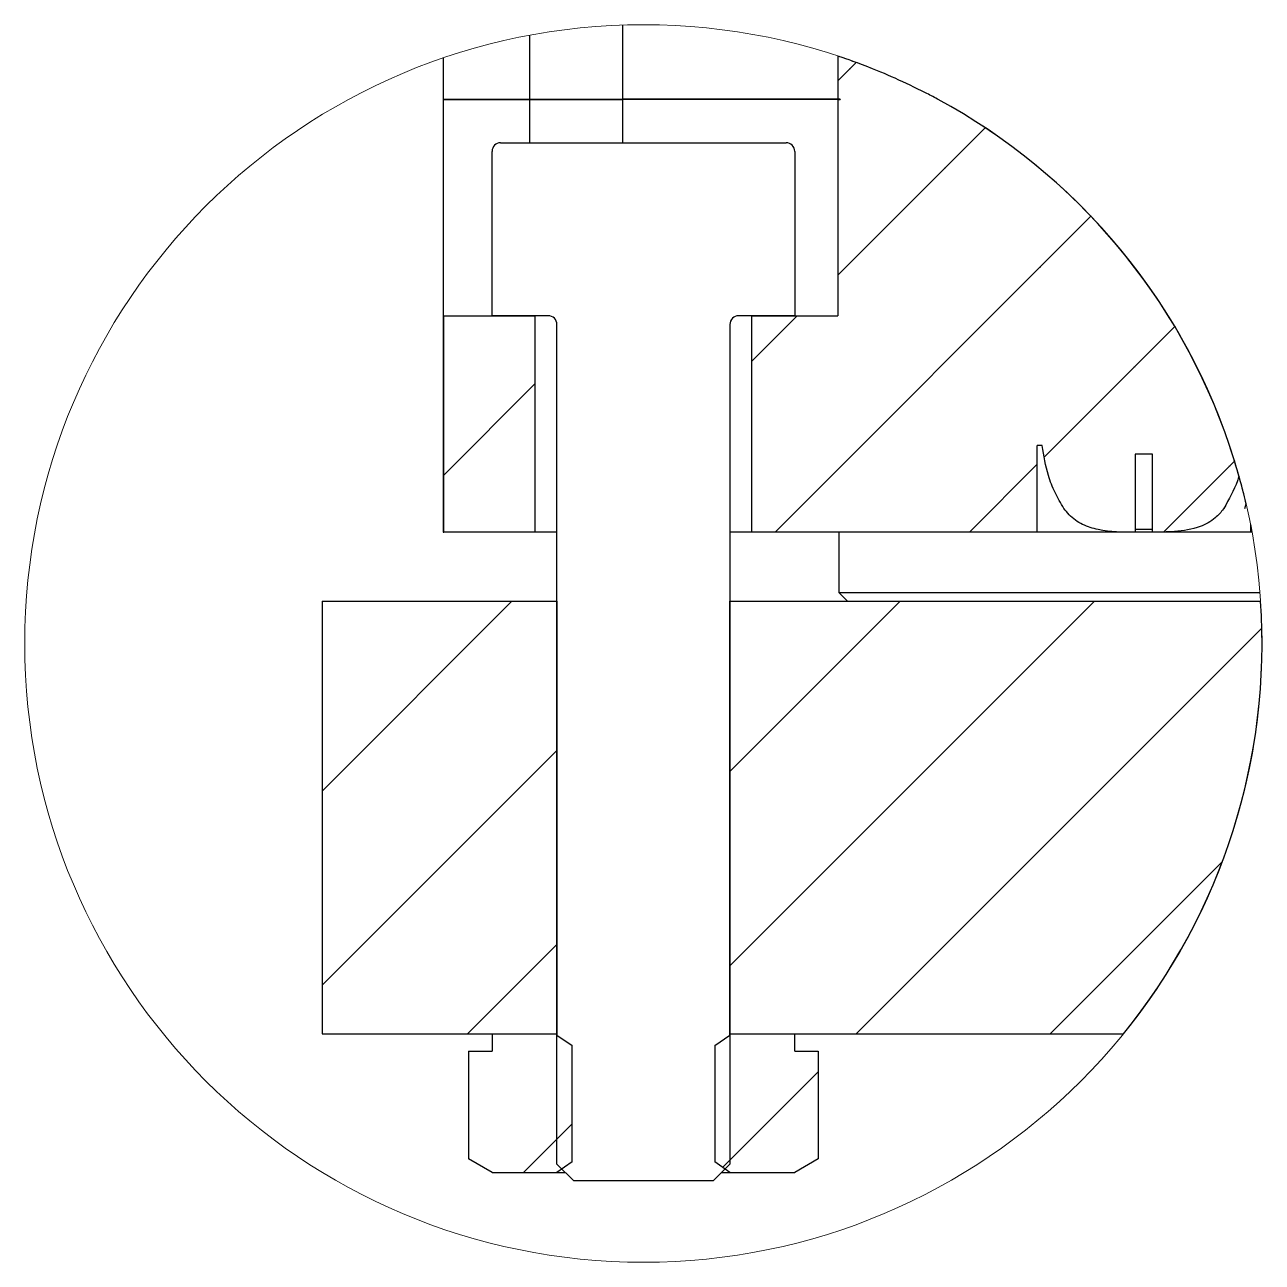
# Model space of a CAD drawing. Header units: millimetres. Extents: x 55 to 11032, y -227 to 3957.
# Drawn here: x 1240.33 to 1268.94, y 3604.57 to 3633.17 of the extents above; entities that cross this region are included whole.
import ezdxf

# ---------------------------------------------------------------- set-up
doc = ezdxf.new("R2010")
doc.units = ezdxf.units.MM
doc.header["$LTSCALE"] = 0.7
doc.layers.get('0').update_dxf_attribs({"color": 255})
pattern_1 = [(45, (-359.0187, 2826.4456), (-2.245064, 2.245064), [])]

msp = doc.modelspace()

# ---------------------------------------------------------------- hatches: boundary and pattern name
at = {"linetype": 'Continuous', "lineweight": 18}
h = msp.add_hatch(dxfattribs=at)
h.set_pattern_fill('ANSI31', style=0)
h.set_pattern_definition(pattern_1)
edge = h.paths.add_edge_path(flags=0)
edge.add_spline(control_points=[(1268.05, 3621.995), (1268.177, 3622.195), (1268.283, 3622.409), (1268.364, 3622.632), (1268.377, 3622.667), (1268.389, 3622.702), (1268.401, 3622.737)], knot_values=[0, 0, 0, 0, 0.00071, 0.00071, 0.00071, 0.000821, 0.000821, 0.000821, 0.000821], weights=[1, 1, 1, 1, 1, 1, 1], degree=3, periodic=0)
edge.add_arc((1254.63, 3618.872), 14.303, 15.681, 71.675)
edge.add_line((1259.127, 3632.449), (1259.127, 3631.457))
edge.add_line((1259.127, 3631.457), (1259.178, 3631.457))
edge.add_line((1259.178, 3631.457), (1259.178, 3631.447))
edge.add_line((1259.178, 3631.447), (1259.127, 3631.447))
edge.add_line((1259.127, 3631.447), (1259.127, 3626.447))
edge.add_line((1259.127, 3626.447), (1257.13, 3626.447))
edge.add_line((1257.13, 3626.447), (1257.13, 3621.447))
edge.add_line((1257.13, 3621.447), (1263.735, 3621.447))
edge.add_line((1263.735, 3621.447), (1263.735, 3623.447))
edge.add_line((1263.735, 3623.447), (1263.851, 3623.447))
edge.add_spline(control_points=[(1263.851, 3623.447), (1263.874, 3623.212), (1263.922, 3622.977), (1263.995, 3622.752), (1264.038, 3622.619), (1264.089, 3622.489), (1264.148, 3622.362), (1264.208, 3622.236), (1264.275, 3622.113), (1264.35, 3621.995)], knot_values=[0, 0, 0, 0, 0.00071, 0.00071, 0.00071, 0.001127, 0.001127, 0.001127, 0.001545, 0.001545, 0.001545, 0.001545], weights=[1, 1, 1, 1, 1, 1, 1, 1, 1, 1], degree=3, periodic=0)
edge.add_spline(control_points=[(1264.35, 3621.995), (1264.388, 3621.942), (1264.428, 3621.892), (1264.472, 3621.847), (1264.561, 3621.755), (1264.669, 3621.681), (1264.784, 3621.625), (1264.898, 3621.569), (1265.021, 3621.53), (1265.145, 3621.504), (1265.425, 3621.445), (1265.715, 3621.447), (1266, 3621.447)], knot_values=[0.007978, 0.007978, 0.007978, 0.007978, 0.008168, 0.008168, 0.008168, 0.008555, 0.008555, 0.008555, 0.008938, 0.008938, 0.008938, 0.009804, 0.009804, 0.009804, 0.009804], weights=[1, 1, 1, 1, 1, 1, 1, 1, 1, 1, 1, 1, 1], degree=3, periodic=0)
edge.add_line((1266, 3621.447), (1266, 3623.247))
edge.add_line((1266, 3623.247), (1266.4, 3623.247))
edge.add_line((1266.4, 3623.247), (1266.4, 3621.447))
edge.add_spline(control_points=[(1266.4, 3621.447), (1266.57, 3621.447), (1266.74, 3621.447), (1266.91, 3621.459), (1267.111, 3621.472), (1267.315, 3621.504), (1267.504, 3621.576), (1267.627, 3621.623), (1267.746, 3621.688), (1267.848, 3621.773), (1267.922, 3621.834), (1267.988, 3621.906), (1268.041, 3621.986), (1268.043, 3621.989), (1268.045, 3621.992), (1268.047, 3621.995)], knot_values=[0.0002, 0.0002, 0.0002, 0.0002, 0.000709, 0.000709, 0.000709, 0.001319, 0.001319, 0.001319, 0.001717, 0.001717, 0.001717, 0.002005, 0.002005, 0.002005, 0.002016, 0.002016, 0.002016, 0.002016], weights=[1, 1, 1, 1, 1, 1, 1, 1, 1, 1, 1, 1, 1, 1, 1, 1], degree=3, periodic=0)
h = msp.add_hatch(dxfattribs=at)
h.set_pattern_fill('ANSI31', style=0)
h.set_pattern_definition(pattern_1)
edge = h.paths.add_edge_path(flags=0)
edge.add_arc((1254.63, 3618.872), 14.303, 15.681, 71.675, ccw=False)
edge.add_spline(control_points=[(1268.401, 3622.737), (1268.458, 3622.535), (1268.502, 3622.359), (1268.531, 3622.241), (1268.551, 3622.159), (1268.563, 3622.103), (1268.568, 3622.082), (1268.573, 3622.061), (1268.57, 3622.075), (1268.559, 3622.12), (1268.549, 3622.164), (1268.532, 3622.238), (1268.508, 3622.332), (1268.482, 3622.437), (1268.448, 3622.57), (1268.406, 3622.717), (1268.347, 3622.932), (1268.27, 3623.184), (1268.182, 3623.447)], knot_values=[0, 0, 0, 0, 0.000851, 0.000851, 0.000851, 0.001436, 0.001436, 0.001436, 0.002023, 0.002023, 0.002023, 0.002582, 0.002582, 0.002582, 0.003203, 0.003203, 0.003203, 0.004113, 0.004113, 0.004113, 0.004113], weights=[1, 1, 1, 1, 1, 1, 1, 1, 1, 1, 1, 1, 1, 1, 1, 1, 1, 1, 1], degree=3, periodic=0)
edge.add_arc((1254.63, 3618.872), 14.303, 18.6562, 61.5481)
edge.add_arc((1254.63, 3618.872), 14.303, 61.5481, 61.6323)
edge.add_arc((1254.63, 3618.872), 14.303, 61.6323, 62.8802)
edge.add_spline(control_points=[(1261.15, 3631.602), (1260.918, 3631.721), (1260.679, 3631.835), (1260.453, 3631.936), (1260.226, 3632.037), (1260.007, 3632.127), (1259.819, 3632.2), (1259.646, 3632.267), (1259.496, 3632.322), (1259.384, 3632.361), (1259.281, 3632.398), (1259.208, 3632.422), (1259.174, 3632.434), (1259.158, 3632.439), (1259.15, 3632.441), (1259.15, 3632.441)], knot_values=[0, 0, 0, 0, 0.000784, 0.000784, 0.000784, 0.001571, 0.001571, 0.001571, 0.002295, 0.002295, 0.002295, 0.002964, 0.002964, 0.002964, 0.003267, 0.003267, 0.003267, 0.003267], weights=[1, 1, 1, 1, 1, 1, 1, 1, 1, 1, 1, 1, 1, 1, 1, 1], degree=3, periodic=0)
edge.add_spline(control_points=[(1259.15, 3632.441), (1259.15, 3632.441), (1259.143, 3632.444), (1259.127, 3632.449)], knot_values=[0, 0, 0, 0, 0.000481, 0.000481, 0.000481, 0.000481], weights=[1, 1, 1, 1], degree=3, periodic=0)
h = msp.add_hatch(dxfattribs=at)
h.set_pattern_fill('ANSI31', style=0)
h.set_pattern_definition(pattern_1)
h.paths.add_polyline_path([(1250.014, 3621.447), (1252.13, 3621.447), (1252.13, 3626.447), (1250.014, 3626.447)], flags=0)
h = msp.add_hatch(dxfattribs=at)
h.set_pattern_fill('ANSI31', style=0)
h.set_pattern_definition(pattern_1)
h.paths.add_polyline_path([(1247.2, 3619.847), (1247.2, 3609.847), (1252.63, 3609.847), (1252.63, 3619.847)], flags=0)
h = msp.add_hatch(dxfattribs=at)
h.set_pattern_fill('ANSI31', style=0)
h.set_pattern_definition(pattern_1)
edge = h.paths.add_edge_path(flags=0)
edge.add_line((1256.63, 3609.847), (1265.727, 3609.847))
edge.add_arc((1254.63, 3618.872), 14.303, 320.8782, 363.91)
edge.add_line((1268.9, 3619.847), (1256.63, 3619.847))
edge.add_line((1256.63, 3619.847), (1256.63, 3609.847))
h = msp.add_hatch(dxfattribs=at)
h.set_pattern_fill('ANSI31', style=0)
h.set_pattern_definition(pattern_1)
h.paths.add_polyline_path([(1251.13, 3606.647), (1252.63, 3606.647), (1252.98, 3606.892), (1252.98, 3609.576), (1252.63, 3609.821), (1252.63, 3609.847), (1251.13, 3609.847), (1251.13, 3609.447), (1250.589, 3609.447), (1250.589, 3606.959)], flags=0)
h = msp.add_hatch(dxfattribs=at)
h.set_pattern_fill('ANSI31', style=0)
h.set_pattern_definition(pattern_1)
h.paths.add_polyline_path([(1258.672, 3606.959), (1258.672, 3609.447), (1258.13, 3609.447), (1258.13, 3609.847), (1256.63, 3609.847), (1256.63, 3609.821), (1256.28, 3609.576), (1256.28, 3606.892), (1256.63, 3606.647), (1258.13, 3606.647)], flags=0)

# ---------------------------------------------------------------- linework, layer by layer
at = {"color": 7, "linetype": 'Continuous', "lineweight": 25}
for p, q in [((1252, 3632.931), (1252, 3631.457)), ((1254.15, 3633.166), (1254.15, 3631.457)), ((1250, 3632.404), (1250, 3631.457)), ((1259.127, 3632.449), (1259.127, 3631.457)), ((1250, 3631.457), (1252, 3631.457)), ((1250, 3631.447), (1250, 3626.447)), ((1250, 3631.447), (1252, 3631.447)), ((1250.05, 3631.457), (1250.05, 3631.447)), ((1252, 3631.457), (1254.15, 3631.457)), ((1252, 3631.457), (1252, 3631.447)), ((1252, 3631.447), (1254.15, 3631.447)), ((1259.127, 3631.457), (1254.15, 3631.457)), ((1254.15, 3631.457), (1254.15, 3631.447)), ((1259.127, 3631.447), (1254.15, 3631.447)), ((1259.178, 3631.457), (1259.127, 3631.457)), ((1259.127, 3631.447), (1259.127, 3626.447)), ((1259.127, 3631.447), (1259.178, 3631.447)), ((1259.178, 3631.457), (1259.178, 3631.447)), ((1251.33, 3630.447), (1253.095, 3630.447)), ((1253.095, 3630.447), (1254.63, 3630.447)), ((1254.63, 3630.447), (1256.166, 3630.447)), ((1256.166, 3630.447), (1257.93, 3630.447)), ((1251.13, 3626.447), (1251.13, 3630.247)), ((1258.13, 3630.247), (1258.13, 3626.447)), ((1250, 3626.447), (1250, 3621.447)), ((1250, 3626.447), (1250.014, 3626.447)), ((1250.014, 3621.447), (1250.014, 3626.447)), ((1250.014, 3626.447), (1252.13, 3626.447)), ((1252.43, 3626.447), (1251.13, 3626.447)), ((1252.13, 3621.447), (1252.13, 3626.447)), ((1258.13, 3626.447), (1256.83, 3626.447)), ((1257.13, 3626.447), (1257.13, 3621.447)), ((1257.13, 3626.447), (1259.127, 3626.447)), ((1252.63, 3606.837), (1252.63, 3626.247)), ((1256.63, 3626.247), (1256.63, 3606.837)), ((1263.735, 3621.447), (1263.735, 3623.447)), ((1263.851, 3623.447), (1263.735, 3623.447)), ((1266.4, 3623.247), (1266, 3623.247)), ((1266, 3623.247), (1266, 3621.447)), ((1266.4, 3621.447), (1266.4, 3623.247)), ((1268.533, 3621.995), (1268.563, 3622.103)), ((1266.4, 3621.505), (1266, 3621.505)), ((1268.666, 3621.625), (1268.699, 3621.447)), ((1268.666, 3621.625), (1268.666, 3621.447)), ((1250, 3621.447), (1250.014, 3621.447)), ((1252.13, 3621.447), (1250.014, 3621.447)), ((1252.63, 3621.447), (1252.13, 3621.447)), ((1257.13, 3621.447), (1256.63, 3621.447)), ((1263.735, 3621.447), (1257.13, 3621.447)), ((1259.15, 3621.447), (1259.15, 3620.047)), ((1265.878, 3621.447), (1263.735, 3621.447)), ((1266.4, 3621.447), (1266, 3621.447)), ((1268.666, 3621.447), (1266.648, 3621.447)), ((1268.699, 3621.447), (1268.666, 3621.447)), ((1259.15, 3620.047), (1259.35, 3619.847)), ((1259.15, 3620.047), (1268.885, 3620.047)), ((1247.2, 3619.847), (1247.2, 3609.847)), ((1247.2, 3619.847), (1252.63, 3619.847)), ((1252.63, 3619.847), (1252.63, 3609.847)), ((1256.63, 3609.847), (1256.63, 3619.847)), ((1256.63, 3619.847), (1268.9, 3619.847)), ((1247.2, 3609.847), (1252.63, 3609.847)), ((1251.13, 3609.847), (1251.13, 3609.447)), ((1251.13, 3609.847), (1252.63, 3609.847)), ((1252.63, 3609.847), (1252.63, 3609.821)), ((1252.63, 3609.821), (1252.98, 3609.576)), ((1256.28, 3609.576), (1256.63, 3609.821)), ((1256.63, 3609.847), (1265.727, 3609.847)), ((1256.63, 3609.821), (1256.63, 3609.847)), ((1256.63, 3609.847), (1258.13, 3609.847)), ((1258.13, 3609.447), (1258.13, 3609.847)), ((1250.589, 3609.447), (1250.589, 3606.959)), ((1250.589, 3609.447), (1251.13, 3609.447)), ((1252.98, 3606.892), (1252.98, 3609.576)), ((1256.28, 3609.576), (1256.28, 3606.892)), ((1258.13, 3609.447), (1258.672, 3609.447)), ((1258.672, 3609.447), (1258.672, 3606.959)), ((1251.13, 3606.647), (1250.589, 3606.959)), ((1252.98, 3606.892), (1252.63, 3606.647)), ((1256.63, 3606.647), (1256.28, 3606.892)), ((1258.672, 3606.959), (1258.13, 3606.647)), ((1251.13, 3606.647), (1252.63, 3606.647)), ((1252.63, 3606.837), (1253.02, 3606.447)), ((1252.63, 3606.647), (1252.82, 3606.647)), ((1256.24, 3606.447), (1256.63, 3606.837)), ((1256.44, 3606.647), (1256.63, 3606.647)), ((1256.63, 3606.647), (1258.13, 3606.647)), ((1256.24, 3606.447), (1253.02, 3606.447))]:
    msp.add_line(p, q, dxfattribs=at)
at = {"color": 8, "linetype": 'Continuous', "lineweight": 25}
for p, q in [((1252, 3631.447), (1252, 3630.447)), ((1254.15, 3631.447), (1254.15, 3630.447))]:
    msp.add_line(p, q, dxfattribs=at)
at = {"color": 7, "linetype": 'Continuous', "lineweight": 18}
msp.add_circle((1254.63, 3618.872), 14.303, dxfattribs=at)
at = {"color": 7, "linetype": 'Continuous', "lineweight": 25}
for centre, radius, start, end in [((1254.63, 3618.872), 14.303, 61.6323, 62.8802), ((1254.63, 3618.872), 14.303, 61.5481, 61.6323), ((1254.63, 3618.872), 14.303, 18.6562, 61.5481), ((1251.33, 3630.247), 0.2, 90, 180), ((1257.93, 3630.247), 0.2, 0, 90), ((1252.43, 3626.247), 0.2, 0, 90), ((1256.83, 3626.247), 0.2, 90, 180), ((1254.63, 3618.872), 14.303, 320.8782, 3.91)]:
    msp.add_arc(centre, radius, start, end, dxfattribs=at)
for points, knots in [([(1261.15, 3631.602), (1260.915, 3631.718), (1260.443, 3631.95), (1259.807, 3632.209), (1259.36, 3632.371), (1259.17, 3632.435), (1259.155, 3632.44), (1259.15, 3632.441)], [0, 0, 0, 0, 0.239683, 0.480118, 0.701125, 0.905945, 1, 1, 1, 1]), ([(1264.35, 3621.995), (1264.28, 3622.116), (1264.139, 3622.357), (1263.948, 3622.84), (1263.888, 3623.213), (1263.85, 3623.447)], [0, 0, 0, 0, 0.2707658, 0.5415271, 1, 1, 1, 1]), ([(1268.565, 3622.094), (1268.565, 3622.095), (1268.565, 3622.097), (1268.511, 3622.325), (1268.401, 3622.756), (1268.263, 3623.19), (1268.182, 3623.447)], [0, 0, 0, 0, 0.161454, 0.386174, 0.636189, 1, 1, 1, 1]), ([(1268.401, 3622.737), (1268.389, 3622.702), (1268.302, 3622.442), (1268.167, 3622.202), (1268.05, 3621.995)], [0, 0, 0, 0, 0.136186, 1, 1, 1, 1]), ([(1266, 3621.447), (1265.712, 3621.446), (1265.296, 3621.444), (1264.777, 3621.608), (1264.505, 3621.79), (1264.391, 3621.944), (1264.354, 3621.995)], [0, 0, 0, 0, 0.473258, 0.683619, 0.895476, 1, 1, 1, 1]), ([(1268.047, 3621.995), (1268.045, 3621.992), (1267.991, 3621.909), (1267.832, 3621.735), (1267.447, 3621.524), (1266.941, 3621.447), (1266.57, 3621.447), (1266.4, 3621.447)], [0, 0, 0, 0, 0.0059677, 0.164936, 0.383931, 0.7186687, 1, 1, 1, 1])]:
    msp.add_open_spline(points, degree=3, knots=knots, dxfattribs=at)

doc.saveas('drawing.dxf')
